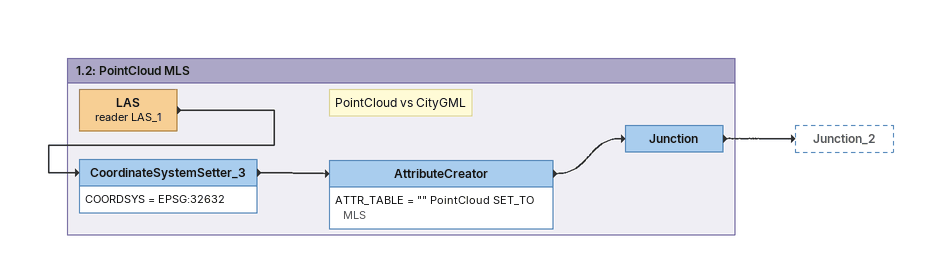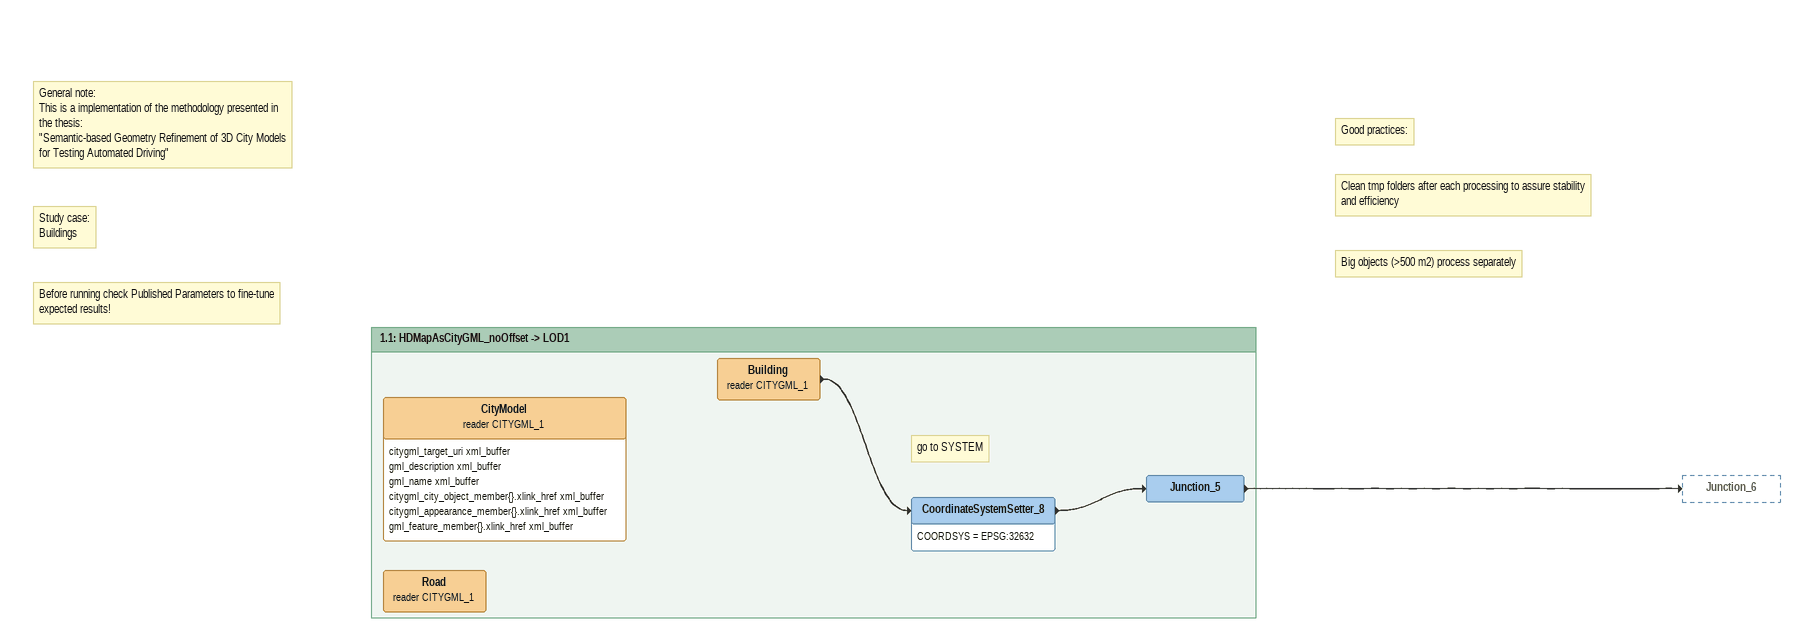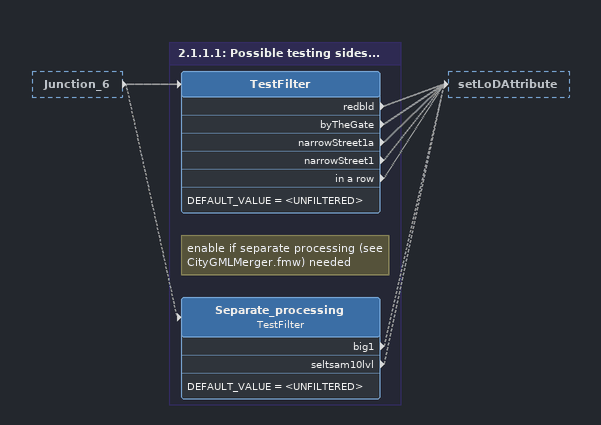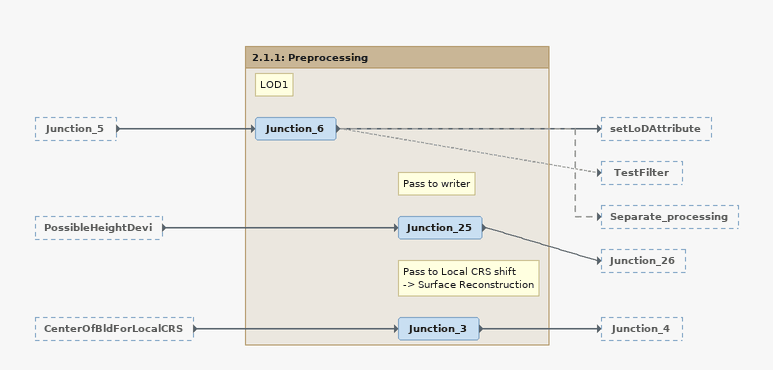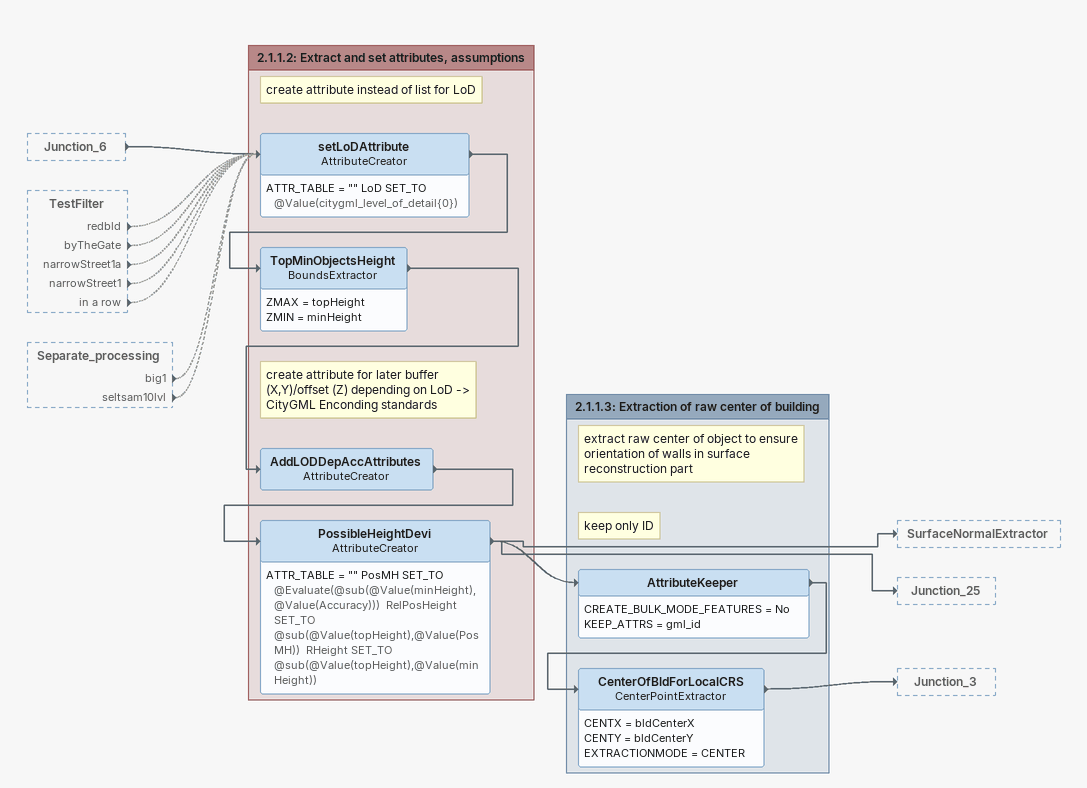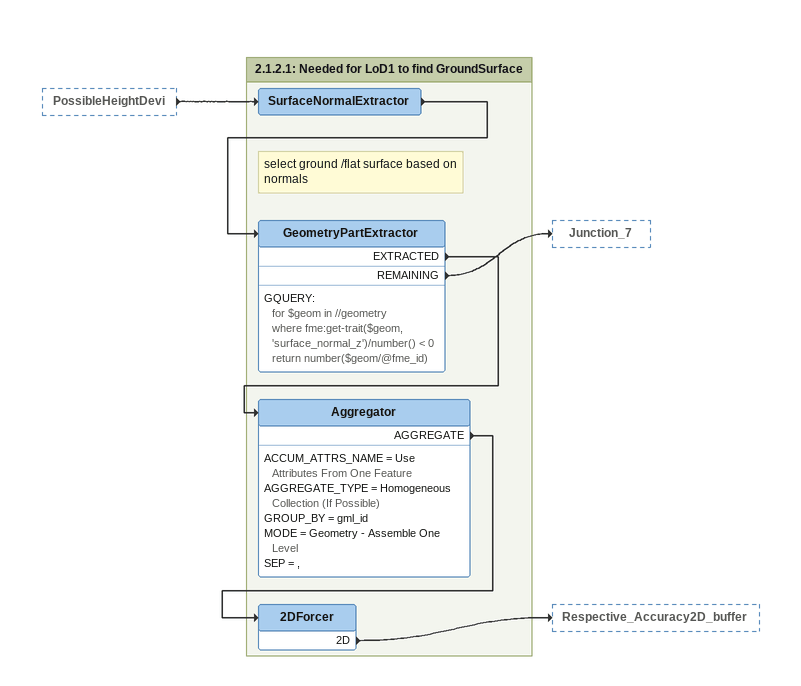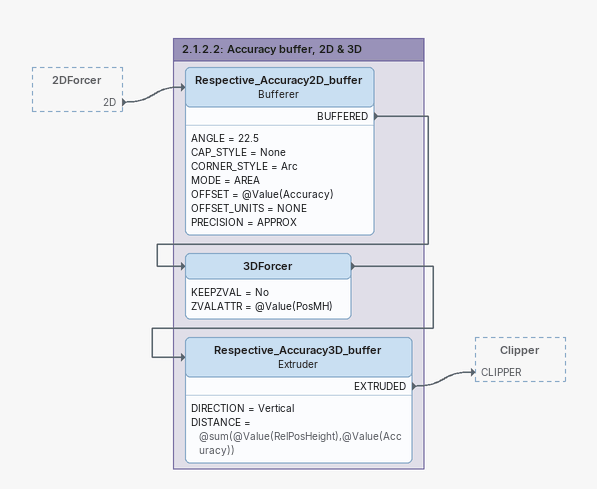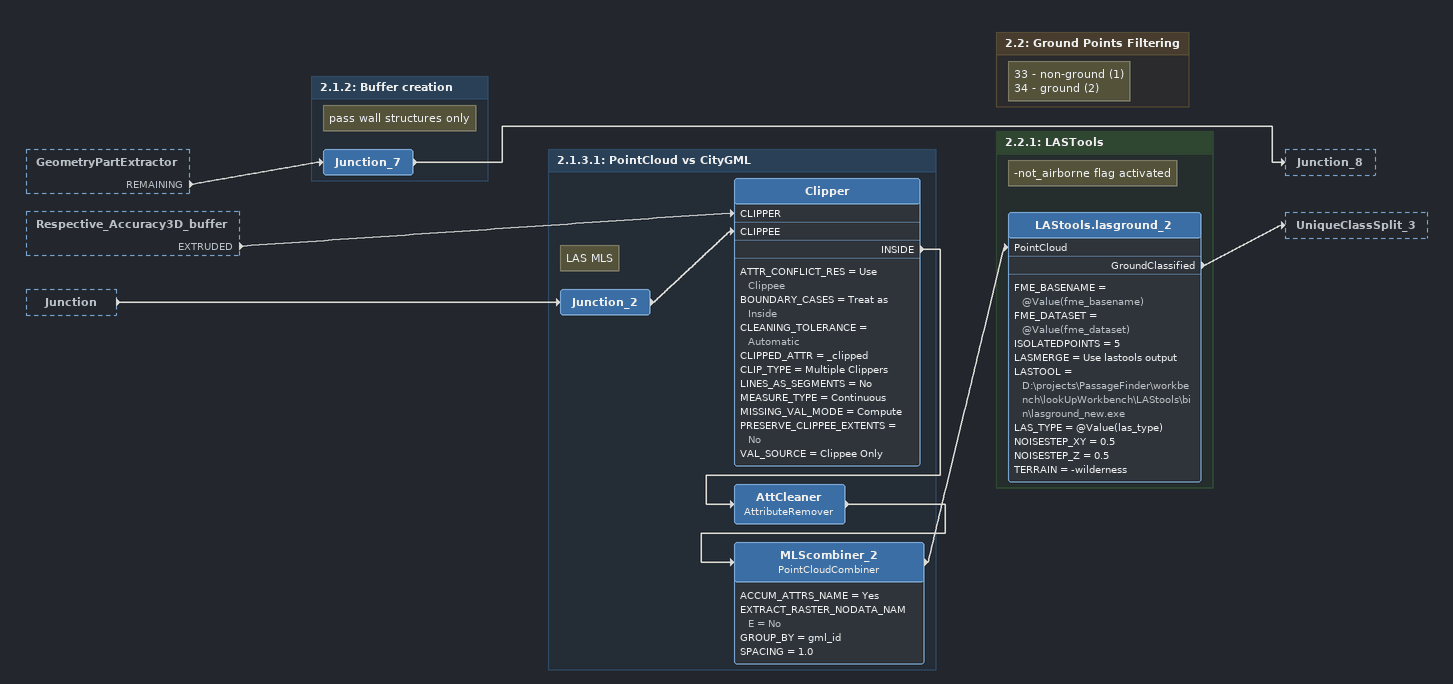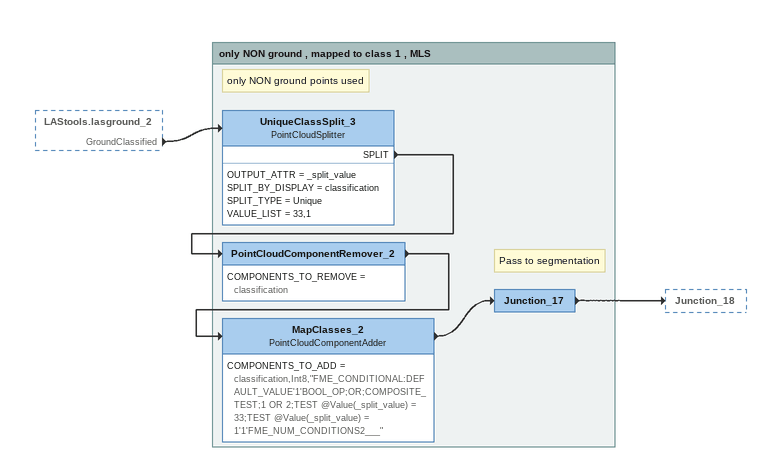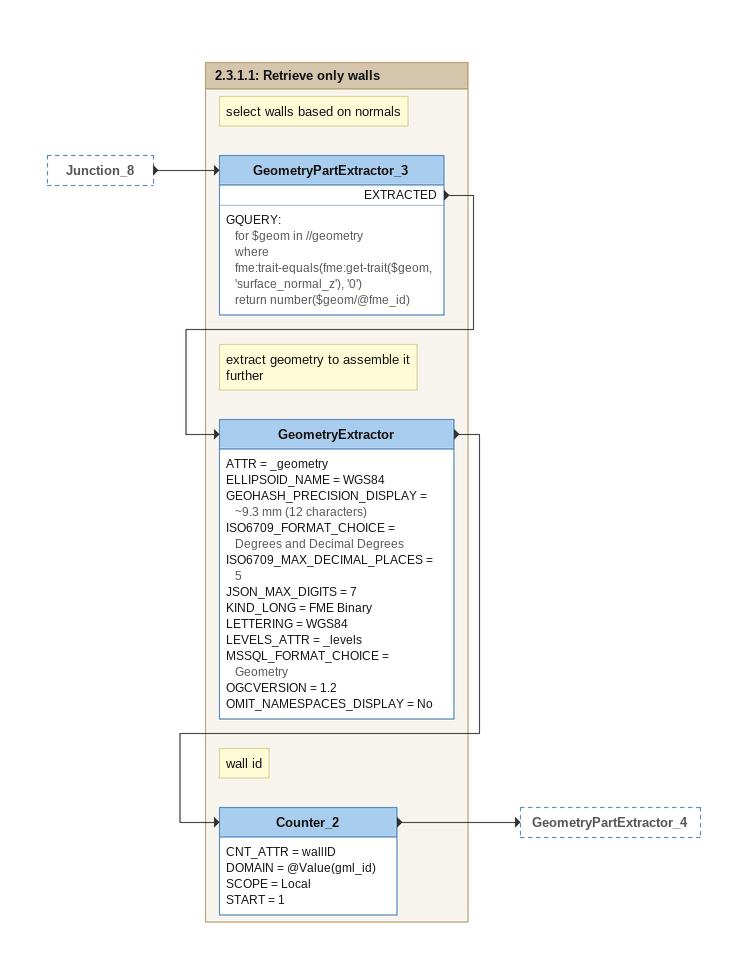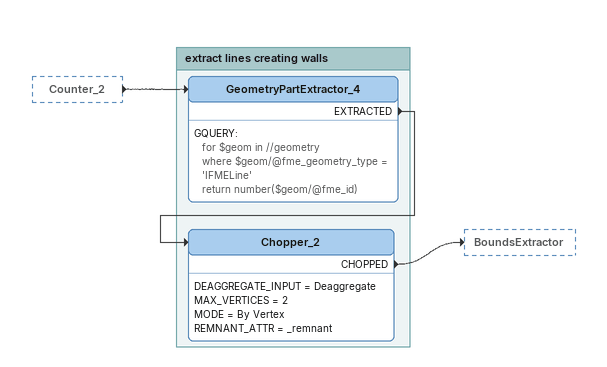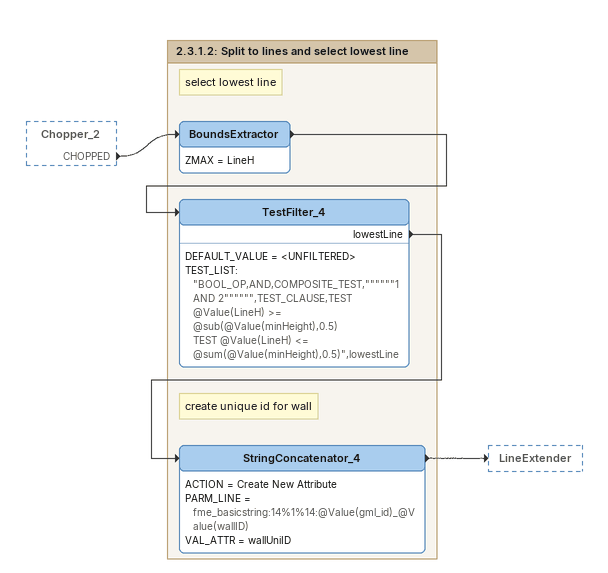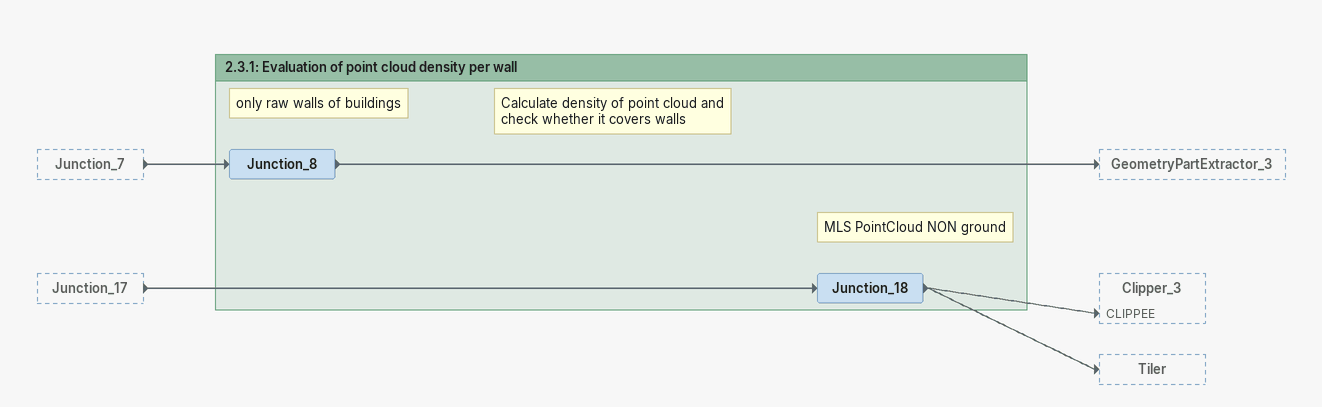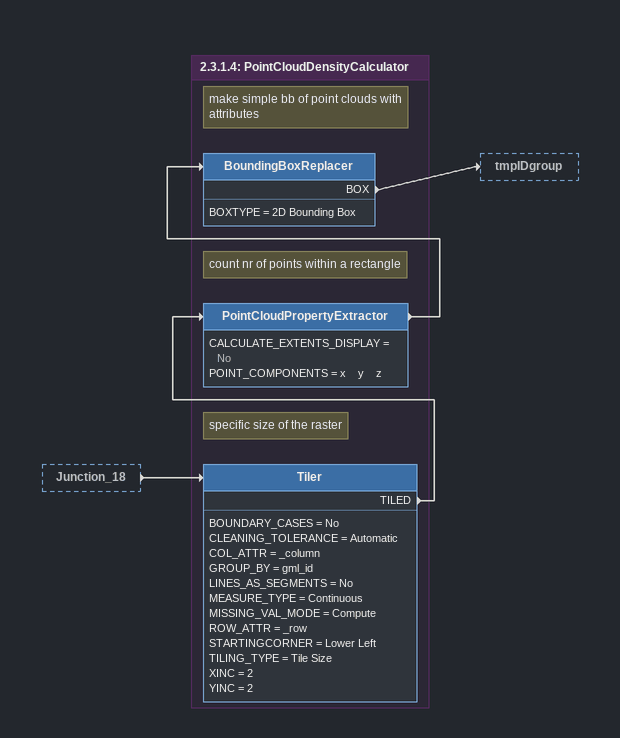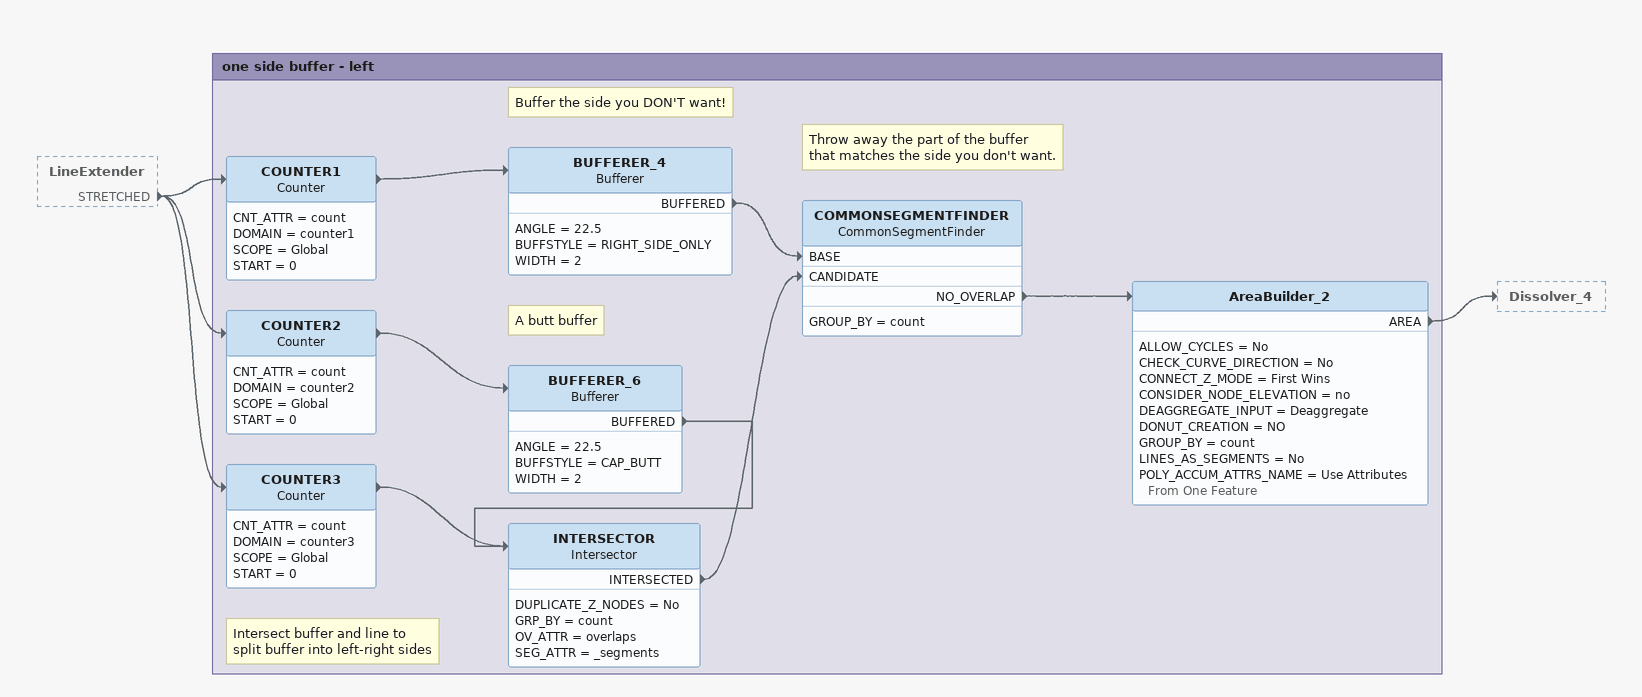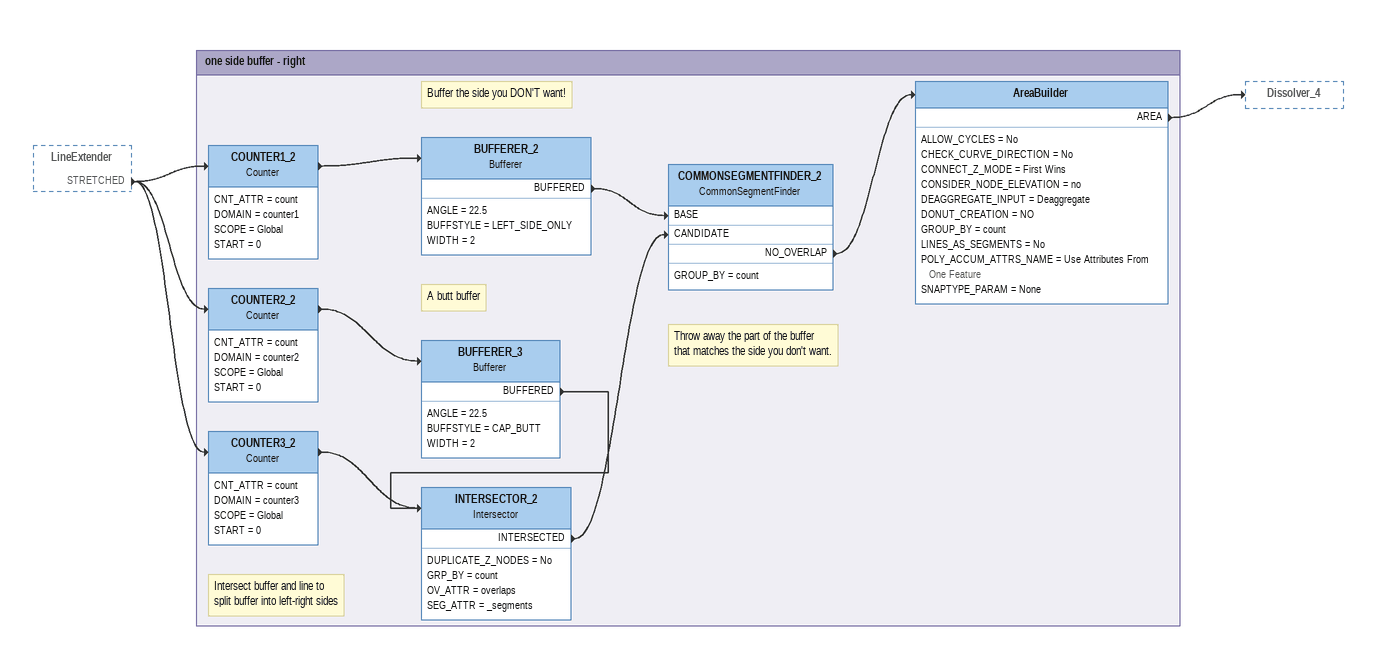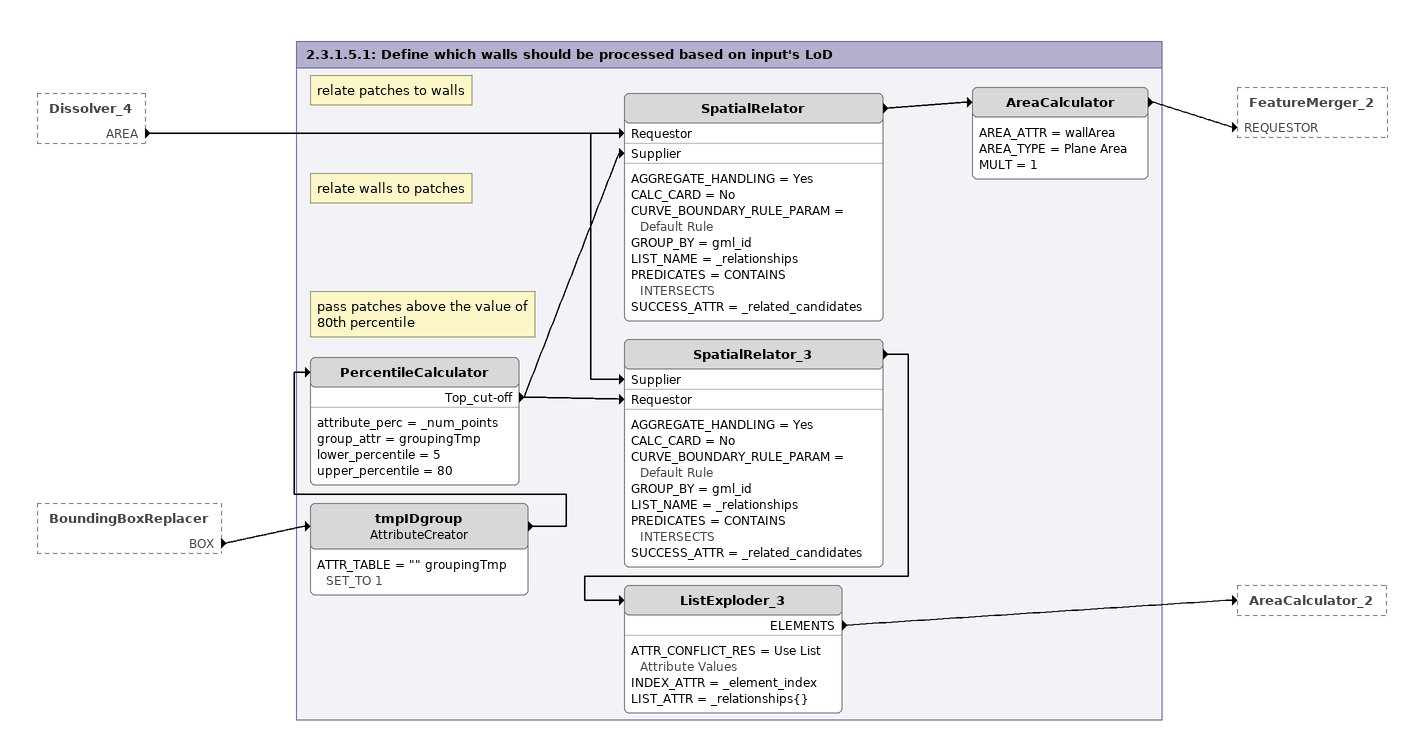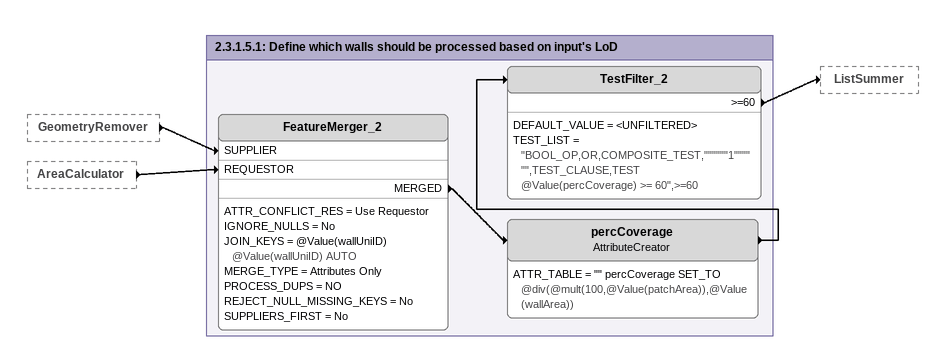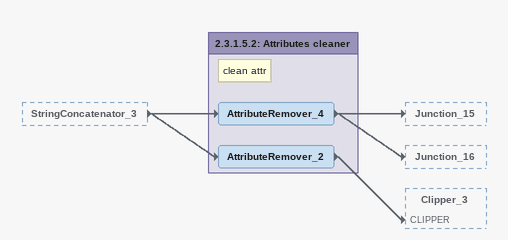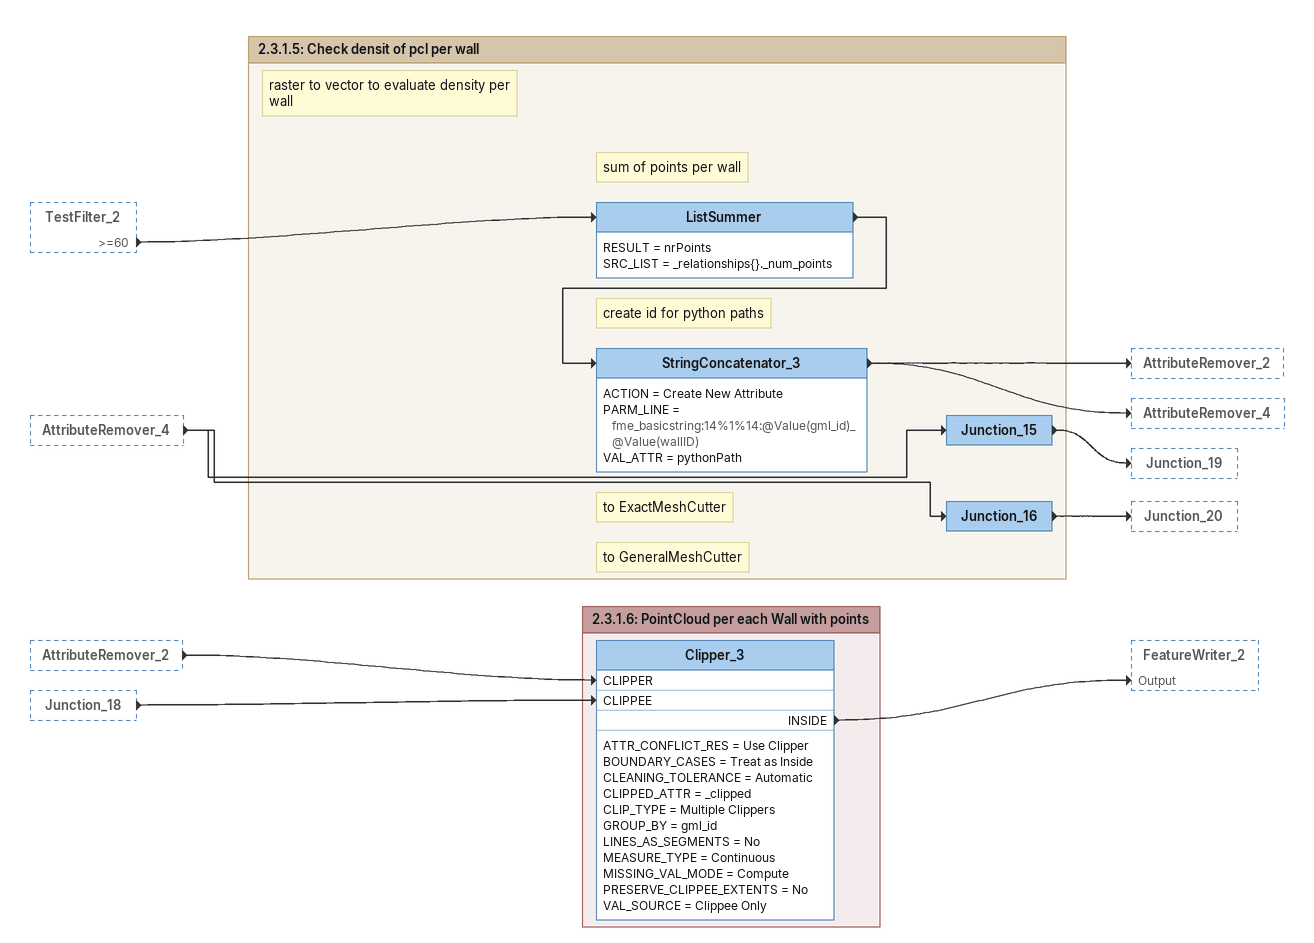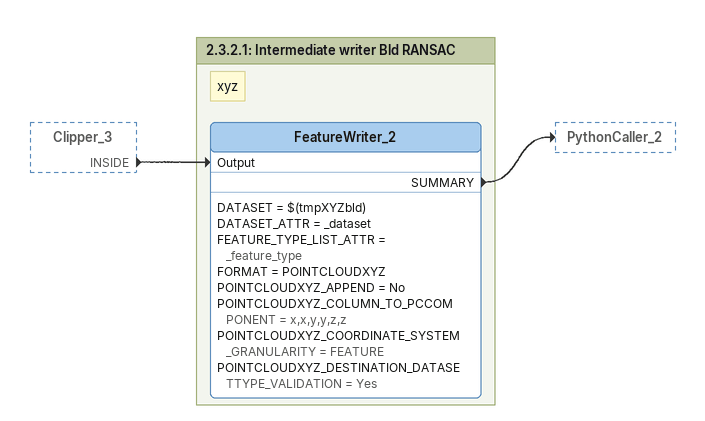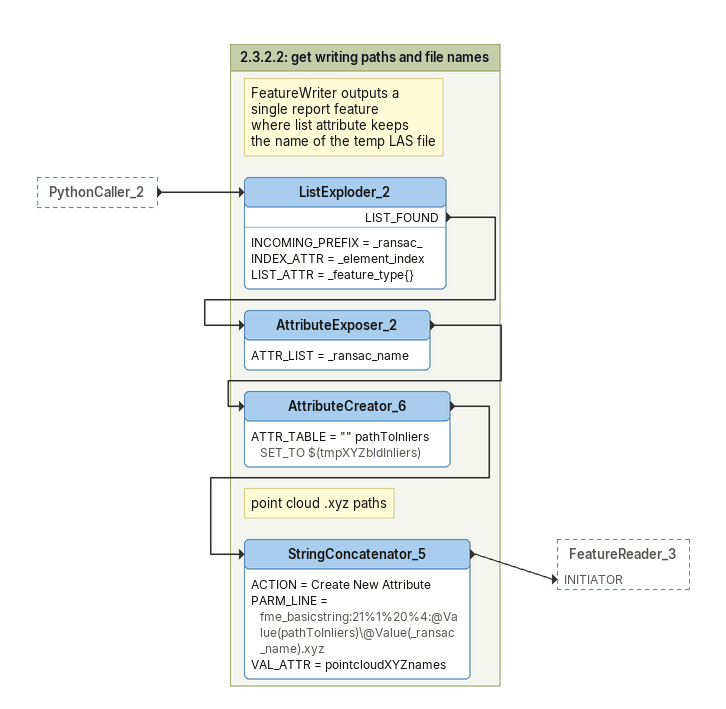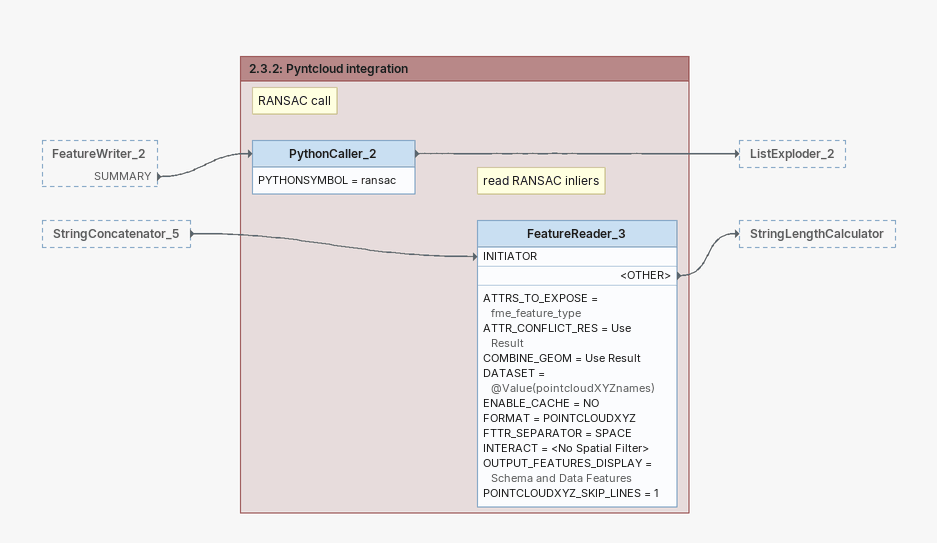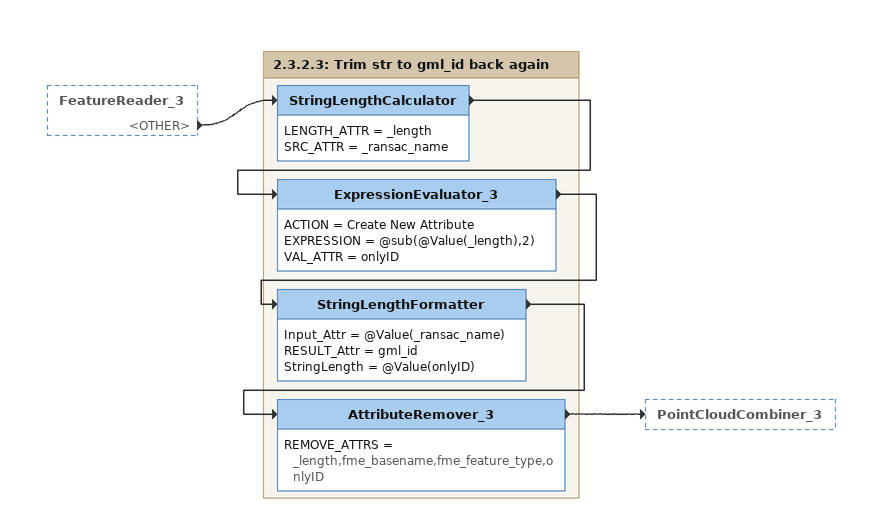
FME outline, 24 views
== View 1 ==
Bookmark: 1.2: PointCloud MLS
LAS (reader LAS_1)
    -> CoordinateSystemSetter_3
CoordinateSystemSetter_3
    COORDSYS = EPSG:32632
    -> AttributeCreator
AttributeCreator
    ATTR_TABLE = "" PointCloud SET_TO MLS
    -> Junction
Note: PointCloud vs CityGML
Junction
    -> Junction_2

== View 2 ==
Note: General note: / This is a implementation of the methodology presented in the thesis: / "Semantic-based Geometry Refinement of 3D City Models for Testing Automated Driving"
Note: Study case: / Buildings
Note: Before running check Published Parameters to fine-tune expected results!
Note: Good practices:
Note: Clean tmp folders after each processing to assure stability and efficiency
Note: Big objects (>500 m2) process separately

Bookmark: 1.1: HDMapAsCityGML_noOffset -> LOD1
CityModel (reader CITYGML_1)
    attributes: citygml_target_uri xml_buffer, gml_description xml_buffer, gml_name xml_buffer, citygml_city_object_member{}.xlink_href xml_buffer, citygml_appearance_member{}.xlink_href xml_buffer, gml_feature_member{}.xlink_href xml_buffer
Road (reader CITYGML_1)
Building (reader CITYGML_1)
    -> CoordinateSystemSetter_8
CoordinateSystemSetter_8
    COORDSYS = EPSG:32632
    -> Junction_5
Note: go to SYSTEM
Junction_5
    -> Junction_6

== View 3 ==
Junction_6 [outside]
    -> TestFilter [off]
    -> Separate_processing [off]

Bookmark: 2.1.1.1: Possible testing sides...
TestFilter
    DEFAULT_VALUE = <UNFILTERED>
    redbld -> setLoDAttribute [off]
    byTheGate -> setLoDAttribute [off]
    narrowStreet1a -> setLoDAttribute [off]
    narrowStreet1 -> setLoDAttribute [off]
    in a row -> setLoDAttribute [off]
Note: enable if separate processing (see CityGMLMerger.fmw) needed
Separate_processing: TestFilter
    DEFAULT_VALUE = <UNFILTERED>
    big1 -> setLoDAttribute [off]
    seltsam10lvl -> setLoDAttribute [off]

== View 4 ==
Junction_5 [outside]
    -> Junction_6
PossibleHeightDevi [outside]
    -> Junction_25
CenterOfBldForLocalCRS [outside]
    -> Junction_3

Bookmark: 2.1.1: Preprocessing
Note: LOD1
Junction_6
    -> setLoDAttribute
    -> TestFilter [off]
    -> Separate_processing [off]
Note: Pass to Local CRS shift / -> Surface Reconstruction
Junction_3
    -> Junction_4
Note: Pass to writer
Junction_25
    -> Junction_26

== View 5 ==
Junction_6 [outside]
    -> setLoDAttribute
TestFilter [outside]
    redbld -> setLoDAttribute [off]
    byTheGate -> setLoDAttribute [off]
    narrowStreet1a -> setLoDAttribute [off]
    narrowStreet1 -> setLoDAttribute [off]
    in a row -> setLoDAttribute [off]
Separate_processing [outside]
    big1 -> setLoDAttribute [off]
    seltsam10lvl -> setLoDAttribute [off]

Bookmark: 2.1.1.2: Extract and set attributes, assumptions
Note: create attribute instead of list for LoD
setLoDAttribute: AttributeCreator
    ATTR_TABLE = "" LoD SET_TO @Value(citygml_level_of_detail{0})
    -> TopMinObjectsHeight
TopMinObjectsHeight: BoundsExtractor
    ZMAX = topHeight
    ZMIN = minHeight
    -> AddLODDepAccAttributes
Note: create attribute for later buffer (X,Y)/offset (Z) depending on LoD -> CityGML Enconding standards
AddLODDepAccAttributes: AttributeCreator
    -> PossibleHeightDevi
PossibleHeightDevi: AttributeCreator
    ATTR_TABLE = "" PosMH SET_TO @Evaluate(@sub(@Value(minHeight),@Value(Accuracy)))  RelPosHeight SET_TO @sub(@Value(topHeight),@Value(PosMH))  RHeight SET_TO @sub(@Value(topHeight),@Value(minHeight))
    -> SurfaceNormalExtractor
    -> Junction_25
    -> AttributeKeeper

Bookmark: 2.1.1.3: Extraction of raw center of building
Note: extract raw center of object to ensure orientation of walls in surface reconstruction part
Note: keep only ID
AttributeKeeper
    CREATE_BULK_MODE_FEATURES = No
    KEEP_ATTRS = gml_id
    -> CenterOfBldForLocalCRS
CenterOfBldForLocalCRS: CenterPointExtractor
    CENTX = bldCenterX
    CENTY = bldCenterY
    EXTRACTIONMODE = CENTER
    -> Junction_3

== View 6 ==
PossibleHeightDevi [outside]
    -> SurfaceNormalExtractor

Bookmark: 2.1.2.1: Needed for LoD1 to find GroundSurface
SurfaceNormalExtractor
    -> GeometryPartExtractor
Note: select ground /flat surface based on normals
GeometryPartExtractor
    GQUERY:
      for $geom in //geometry
      where fme:get-trait($geom, 'surface_normal_z')/number() < 0
      return number($geom/@fme_id)
    EXTRACTED -> Aggregator
    REMAINING -> Junction_7
Aggregator
    ACCUM_ATTRS_NAME = Use Attributes From One Feature
    AGGREGATE_TYPE = Homogeneous Collection (If Possible)
    GROUP_BY = gml_id
    MODE = Geometry - Assemble One Level
    SEP = ,
    AGGREGATE -> 2DForcer
2DForcer
    2D -> Respective_Accuracy2D_buffer

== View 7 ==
2DForcer [outside]
    2D -> Respective_Accuracy2D_buffer

Bookmark: 2.1.2.2: Accuracy buffer, 2D & 3D
Respective_Accuracy2D_buffer: Bufferer
    ANGLE = 22.5
    CAP_STYLE = None
    CORNER_STYLE = Arc
    MODE = AREA
    OFFSET = @Value(Accuracy)
    OFFSET_UNITS = NONE
    PRECISION = APPROX
    BUFFERED -> 3DForcer
3DForcer
    KEEPZVAL = No
    ZVALATTR = @Value(PosMH)
    -> Respective_Accuracy3D_buffer
Respective_Accuracy3D_buffer: Extruder
    DIRECTION = Vertical
    DISTANCE = @sum(@Value(RelPosHeight),@Value(Accuracy))
    EXTRUDED -> Clipper [CLIPPER]

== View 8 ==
GeometryPartExtractor [outside]
    REMAINING -> Junction_7
Respective_Accuracy3D_buffer [outside]
    EXTRUDED -> Clipper [CLIPPER]
Junction [outside]
    -> Junction_2

Bookmark: 2.1.3.1: PointCloud vs CityGML
Note: LAS MLS
Junction_2
    -> Clipper [CLIPPEE]
Clipper
    ATTR_CONFLICT_RES = Use Clippee
    BOUNDARY_CASES = Treat as Inside
    CLEANING_TOLERANCE = Automatic
    CLIPPED_ATTR = _clipped
    CLIP_TYPE = Multiple Clippers
    LINES_AS_SEGMENTS = No
    MEASURE_TYPE = Continuous
    MISSING_VAL_MODE = Compute
    PRESERVE_CLIPPEE_EXTENTS = No
    VAL_SOURCE = Clippee Only
    INSIDE -> AttCleaner
AttCleaner: AttributeRemover
    -> MLScombiner_2
MLScombiner_2: PointCloudCombiner
    ACCUM_ATTRS_NAME = Yes
    EXTRACT_RASTER_NODATA_NAME = No
    GROUP_BY = gml_id
    SPACING = 1.0
    -> LAStools.lasground_2 [PointCloud]

Bookmark: 2.1.2: Buffer creation
Note: pass wall structures only
Junction_7
    -> Junction_8

Bookmark: 2.2.1: LASTools
Note: -not_airborne flag activated
LAStools.lasground_2
    FME_BASENAME = @Value(fme_basename)
    FME_DATASET = @Value(fme_dataset)
    ISOLATEDPOINTS = 5
    LASMERGE = Use lastools output
    LASTOOL = D:\projects\PassageFinder\workbench\lookUpWorkbench\LAStools\bin\lasground_new.exe
    LAS_TYPE = @Value(las_type)
    NOISESTEP_XY = 0.5
    NOISESTEP_Z = 0.5
    TERRAIN = -wilderness
    GroundClassified -> UniqueClassSplit_3

Bookmark: 2.2: Ground Points Filtering
Note: 33 - non-ground (1) / 34 - ground (2)

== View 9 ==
LAStools.lasground_2 [outside]
    GroundClassified -> UniqueClassSplit_3

Bookmark: only NON ground , mapped to class 1 , MLS
Note: only NON ground points used
UniqueClassSplit_3: PointCloudSplitter
    OUTPUT_ATTR = _split_value
    SPLIT_BY_DISPLAY = classification
    SPLIT_TYPE = Unique
    VALUE_LIST = 33,1
    SPLIT -> PointCloudComponentRemover_2
PointCloudComponentRemover_2
    COMPONENTS_TO_REMOVE = classification
    -> MapClasses_2
MapClasses_2: PointCloudComponentAdder
    COMPONENTS_TO_ADD = classification,Int8,"FME_CONDITIONAL:DEFAULT_VALUE'1'BOOL_OP;OR;COMPOSITE_TEST;1 OR 2;TEST @Value(_split_value) = 33;TEST @Value(_split_value) = 1'1'FME_NUM_CONDITIONS2___"
    -> Junction_17
Note: Pass to segmentation
Junction_17
    -> Junction_18

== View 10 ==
Junction_8 [outside]
    -> GeometryPartExtractor_3

Bookmark: 2.3.1.1: Retrieve only walls
Note: select walls based on normals
GeometryPartExtractor_3
    GQUERY:
      for $geom in //geometry
      where fme:trait-equals(fme:get-trait($geom, 'surface_normal_z'), '0')
      return number($geom/@fme_id)
    EXTRACTED -> GeometryExtractor
Note: extract geometry to assemble it further
GeometryExtractor
    ATTR = _geometry
    ELLIPSOID_NAME = WGS84
    GEOHASH_PRECISION_DISPLAY = ~9.3 mm (12 characters)
    ISO6709_FORMAT_CHOICE = Degrees and Decimal Degrees
    ISO6709_MAX_DECIMAL_PLACES = 5
    JSON_MAX_DIGITS = 7
    KIND_LONG = FME Binary
    LETTERING = WGS84
    LEVELS_ATTR = _levels
    MSSQL_FORMAT_CHOICE = Geometry
    OGCVERSION = 1.2
    OMIT_NAMESPACES_DISPLAY = No
    -> Counter_2
Note: wall id
Counter_2
    CNT_ATTR = wallID
    DOMAIN = @Value(gml_id)
    SCOPE = Local
    START = 1
    -> GeometryPartExtractor_4

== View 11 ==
Counter_2 [outside]
    -> GeometryPartExtractor_4

Bookmark: extract lines creating walls
GeometryPartExtractor_4
    GQUERY:
      for $geom in //geometry
      where $geom/@fme_geometry_type = 'IFMELine'
      return number($geom/@fme_id)
    EXTRACTED -> Chopper_2
Chopper_2
    DEAGGREGATE_INPUT = Deaggregate
    MAX_VERTICES = 2
    MODE = By Vertex
    REMNANT_ATTR = _remnant
    CHOPPED -> BoundsExtractor

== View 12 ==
Chopper_2 [outside]
    CHOPPED -> BoundsExtractor

Bookmark: 2.3.1.2: Split to lines and select lowest line
Note: select lowest line
BoundsExtractor
    ZMAX = LineH
    -> TestFilter_4
TestFilter_4
    DEFAULT_VALUE = <UNFILTERED>
    TEST_LIST:
      "BOOL_OP,AND,COMPOSITE_TEST,""""""1 AND 2"""""",TEST_CLAUSE,TEST @Value(LineH) >= @sub(@Value(minHeight),0.5)
      TEST @Value(LineH) <= @sum(@Value(minHeight),0.5)",lowestLine
    lowestLine -> StringConcatenator_4
Note: create unique id for wall
StringConcatenator_4
    ACTION = Create New Attribute
    PARM_LINE = fme_basicstring:14%1%14:@Value(gml_id)_@Value(wallID)
    VAL_ATTR = wallUniID
    -> LineExtender

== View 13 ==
Junction_7 [outside]
    -> Junction_8
Junction_17 [outside]
    -> Junction_18

Bookmark: 2.3.1: Evaluation of point cloud density per wall
Note: only raw walls of buildings
Note: Calculate density of point cloud and check whether it covers walls
Junction_8
    -> GeometryPartExtractor_3
Note: MLS PointCloud NON ground
Junction_18
    -> Clipper_3 [CLIPPEE]
    -> Tiler

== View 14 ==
Junction_18 [outside]
    -> Tiler

Bookmark: 2.3.1.4: PointCloudDensityCalculator
Note: specific size of the raster
Tiler
    BOUNDARY_CASES = No
    CLEANING_TOLERANCE = Automatic
    COL_ATTR = _column
    GROUP_BY = gml_id
    LINES_AS_SEGMENTS = No
    MEASURE_TYPE = Continuous
    MISSING_VAL_MODE = Compute
    ROW_ATTR = _row
    STARTINGCORNER = Lower Left
    TILING_TYPE = Tile Size
    XINC = 2
    YINC = 2
    TILED -> PointCloudPropertyExtractor
Note: count nr of points within a rectangle
PointCloudPropertyExtractor
    CALCULATE_EXTENTS_DISPLAY = No
    POINT_COMPONENTS = x    y    z
    -> BoundingBoxReplacer
Note: make simple bb of point clouds with attributes
BoundingBoxReplacer
    BOXTYPE = 2D Bounding Box
    BOX -> tmpIDgroup

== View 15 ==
LineExtender [outside]
    STRETCHED -> COUNTER1
    STRETCHED -> COUNTER2
    STRETCHED -> COUNTER3

Bookmark: one side buffer - left
COUNTER1: Counter
    CNT_ATTR = count
    DOMAIN = counter1
    SCOPE = Global
    START = 0
    -> BUFFERER_4
Note: Buffer the side you DON'T want!
BUFFERER_4: Bufferer
    ANGLE = 22.5
    BUFFSTYLE = RIGHT_SIDE_ONLY
    WIDTH = 2
    BUFFERED -> COMMONSEGMENTFINDER [BASE]
COUNTER2: Counter
    CNT_ATTR = count
    DOMAIN = counter2
    SCOPE = Global
    START = 0
    -> BUFFERER_6
Note: A butt buffer
BUFFERER_6: Bufferer
    ANGLE = 22.5
    BUFFSTYLE = CAP_BUTT
    WIDTH = 2
    BUFFERED -> INTERSECTOR
COUNTER3: Counter
    CNT_ATTR = count
    DOMAIN = counter3
    SCOPE = Global
    START = 0
    -> INTERSECTOR
Note: Intersect buffer and line to / split buffer into left-right sides
INTERSECTOR: Intersector
    DUPLICATE_Z_NODES = No
    GRP_BY = count
    OV_ATTR = overlaps
    SEG_ATTR = _segments
    INTERSECTED -> COMMONSEGMENTFINDER [CANDIDATE]
Note: Throw away the part of the buffer / that matches the side you don't want.
COMMONSEGMENTFINDER: CommonSegmentFinder
    GROUP_BY = count
    NO_OVERLAP -> AreaBuilder_2
AreaBuilder_2
    ALLOW_CYCLES = No
    CHECK_CURVE_DIRECTION = No
    CONNECT_Z_MODE = First Wins
    CONSIDER_NODE_ELEVATION = no
    DEAGGREGATE_INPUT = Deaggregate
    DONUT_CREATION = NO
    GROUP_BY = count
    LINES_AS_SEGMENTS = No
    POLY_ACCUM_ATTRS_NAME = Use Attributes From One Feature
    AREA -> Dissolver_4

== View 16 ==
LineExtender [outside]
    STRETCHED -> COUNTER1_2
    STRETCHED -> COUNTER2_2
    STRETCHED -> COUNTER3_2

Bookmark: one side buffer - right
COUNTER1_2: Counter
    CNT_ATTR = count
    DOMAIN = counter1
    SCOPE = Global
    START = 0
    -> BUFFERER_2
Note: Buffer the side you DON'T want!
BUFFERER_2: Bufferer
    ANGLE = 22.5
    BUFFSTYLE = LEFT_SIDE_ONLY
    WIDTH = 2
    BUFFERED -> COMMONSEGMENTFINDER_2 [BASE]
COUNTER2_2: Counter
    CNT_ATTR = count
    DOMAIN = counter2
    SCOPE = Global
    START = 0
    -> BUFFERER_3
Note: A butt buffer
BUFFERER_3: Bufferer
    ANGLE = 22.5
    BUFFSTYLE = CAP_BUTT
    WIDTH = 2
    BUFFERED -> INTERSECTOR_2
COUNTER3_2: Counter
    CNT_ATTR = count
    DOMAIN = counter3
    SCOPE = Global
    START = 0
    -> INTERSECTOR_2
Note: Intersect buffer and line to / split buffer into left-right sides
INTERSECTOR_2: Intersector
    DUPLICATE_Z_NODES = No
    GRP_BY = count
    OV_ATTR = overlaps
    SEG_ATTR = _segments
    INTERSECTED -> COMMONSEGMENTFINDER_2 [CANDIDATE]
Note: Throw away the part of the buffer / that matches the side you don't want.
COMMONSEGMENTFINDER_2: CommonSegmentFinder
    GROUP_BY = count
    NO_OVERLAP -> AreaBuilder
AreaBuilder
    ALLOW_CYCLES = No
    CHECK_CURVE_DIRECTION = No
    CONNECT_Z_MODE = First Wins
    CONSIDER_NODE_ELEVATION = no
    DEAGGREGATE_INPUT = Deaggregate
    DONUT_CREATION = NO
    GROUP_BY = count
    LINES_AS_SEGMENTS = No
    POLY_ACCUM_ATTRS_NAME = Use Attributes From One Feature
    SNAPTYPE_PARAM = None
    AREA -> Dissolver_4

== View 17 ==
Dissolver_4 [outside]
    AREA -> SpatialRelator [Requestor]
    AREA -> SpatialRelator_3 [Supplier]
BoundingBoxReplacer [outside]
    BOX -> tmpIDgroup

Bookmark: 2.3.1.5.1: Define which walls should be processed based on input's LoD
tmpIDgroup: AttributeCreator
    ATTR_TABLE = "" groupingTmp SET_TO 1
    -> PercentileCalculator
Note: pass patches above the value of 80th percentile
PercentileCalculator
    attribute_perc = _num_points
    group_attr = groupingTmp
    lower_percentile = 5
    upper_percentile = 80
    Top_cut-off -> SpatialRelator [Supplier]
    Top_cut-off -> SpatialRelator_3 [Requestor]
Note: relate patches to walls
SpatialRelator
    AGGREGATE_HANDLING = Yes
    CALC_CARD = No
    CURVE_BOUNDARY_RULE_PARAM = Default Rule
    GROUP_BY = gml_id
    LIST_NAME = _relationships
    PREDICATES = CONTAINS INTERSECTS
    SUCCESS_ATTR = _related_candidates
    -> AreaCalculator
AreaCalculator
    AREA_ATTR = wallArea
    AREA_TYPE = Plane Area
    MULT = 1
    -> FeatureMerger_2 [REQUESTOR]
Note: relate walls to patches
SpatialRelator_3
    AGGREGATE_HANDLING = Yes
    CALC_CARD = No
    CURVE_BOUNDARY_RULE_PARAM = Default Rule
    GROUP_BY = gml_id
    LIST_NAME = _relationships
    PREDICATES = CONTAINS INTERSECTS
    SUCCESS_ATTR = _related_candidates
    -> ListExploder_3
ListExploder_3
    ATTR_CONFLICT_RES = Use List Attribute Values
    INDEX_ATTR = _element_index
    LIST_ATTR = _relationships{}
    ELEMENTS -> AreaCalculator_2

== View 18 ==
GeometryRemover [outside]
    -> FeatureMerger_2 [SUPPLIER]
AreaCalculator [outside]
    -> FeatureMerger_2 [REQUESTOR]

Bookmark: 2.3.1.5.1: Define which walls should be processed based on input's LoD
FeatureMerger_2
    ATTR_CONFLICT_RES = Use Requestor
    IGNORE_NULLS = No
    JOIN_KEYS = @Value(wallUniID) @Value(wallUniID) AUTO
    MERGE_TYPE = Attributes Only
    PROCESS_DUPS = NO
    REJECT_NULL_MISSING_KEYS = No
    SUPPLIERS_FIRST = No
    MERGED -> percCoverage
percCoverage: AttributeCreator
    ATTR_TABLE = "" percCoverage SET_TO @div(@mult(100,@Value(patchArea)),@Value(wallArea))
    -> TestFilter_2
TestFilter_2
    DEFAULT_VALUE = <UNFILTERED>
    TEST_LIST = "BOOL_OP,OR,COMPOSITE_TEST,""""""1"""""",TEST_CLAUSE,TEST @Value(percCoverage) >= 60",>=60
    >=60 -> ListSummer

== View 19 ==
StringConcatenator_3 [outside]
    -> AttributeRemover_2
    -> AttributeRemover_4

Bookmark: 2.3.1.5.2: Attributes cleaner
Note: clean attr
AttributeRemover_4
    -> Junction_15
    -> Junction_16
AttributeRemover_2
    -> Clipper_3 [CLIPPER]

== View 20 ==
TestFilter_2 [outside]
    >=60 -> ListSummer
AttributeRemover_4 [outside]
    -> Junction_15
    -> Junction_16
AttributeRemover_2 [outside]
    -> Clipper_3 [CLIPPER]
Junction_18 [outside]
    -> Clipper_3 [CLIPPEE]

Bookmark: 2.3.1.5: Check densit of pcl per wall
Note: raster to vector to evaluate density per wall
Note: sum of points per wall
ListSummer
    RESULT = nrPoints
    SRC_LIST = _relationships{}._num_points
    -> StringConcatenator_3
Note: create id for python paths
StringConcatenator_3
    ACTION = Create New Attribute
    PARM_LINE = fme_basicstring:14%1%14:@Value(gml_id)_@Value(wallID)
    VAL_ATTR = pythonPath
    -> AttributeRemover_2
    -> AttributeRemover_4
Note: to ExactMeshCutter
Junction_15
    -> Junction_19
Note: to GeneralMeshCutter
Junction_16
    -> Junction_20

Bookmark: 2.3.1.6: PointCloud per each Wall with points
Clipper_3
    ATTR_CONFLICT_RES = Use Clipper
    BOUNDARY_CASES = Treat as Inside
    CLEANING_TOLERANCE = Automatic
    CLIPPED_ATTR = _clipped
    CLIP_TYPE = Multiple Clippers
    GROUP_BY = gml_id
    LINES_AS_SEGMENTS = No
    MEASURE_TYPE = Continuous
    MISSING_VAL_MODE = Compute
    PRESERVE_CLIPPEE_EXTENTS = No
    VAL_SOURCE = Clippee Only
    INSIDE -> FeatureWriter_2 [Output]

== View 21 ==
Clipper_3 [outside]
    INSIDE -> FeatureWriter_2 [Output]

Bookmark: 2.3.2.1: Intermediate writer Bld RANSAC
Note: xyz
FeatureWriter_2
    DATASET = $(tmpXYZbld)
    DATASET_ATTR = _dataset
    FEATURE_TYPE_LIST_ATTR = _feature_type
    FORMAT = POINTCLOUDXYZ
    POINTCLOUDXYZ_APPEND = No
    POINTCLOUDXYZ_COLUMN_TO_PCCOMPONENT = x,x,y,y,z,z
    POINTCLOUDXYZ_COORDINATE_SYSTEM_GRANULARITY = FEATURE
    POINTCLOUDXYZ_DESTINATION_DATASETTYPE_VALIDATION = Yes
    SUMMARY -> PythonCaller_2

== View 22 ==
PythonCaller_2 [outside]
    -> ListExploder_2

Bookmark: 2.3.2.2: get writing paths and file names
Note: FeatureWriter outputs a / single report feature / where list attribute keeps / the name of the temp LAS file
ListExploder_2
    INCOMING_PREFIX = _ransac_
    INDEX_ATTR = _element_index
    LIST_ATTR = _feature_type{}
    LIST_FOUND -> AttributeExposer_2
AttributeExposer_2
    ATTR_LIST = _ransac_name
    -> AttributeCreator_6
AttributeCreator_6
    ATTR_TABLE = "" pathToInliers SET_TO $(tmpXYZbldInliers)
    -> StringConcatenator_5
Note: point cloud .xyz paths
StringConcatenator_5
    ACTION = Create New Attribute
    PARM_LINE = fme_basicstring:21%1%20%4:@Value(pathToInliers)\@Value(_ransac_name).xyz
    VAL_ATTR = pointcloudXYZnames
    -> FeatureReader_3 [INITIATOR]

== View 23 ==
FeatureWriter_2 [outside]
    SUMMARY -> PythonCaller_2
StringConcatenator_5 [outside]
    -> FeatureReader_3 [INITIATOR]

Bookmark: 2.3.2: Pyntcloud integration
Note: RANSAC call
PythonCaller_2
    PYTHONSYMBOL = ransac
    -> ListExploder_2
Note: read RANSAC inliers
FeatureReader_3
    ATTRS_TO_EXPOSE = fme_feature_type
    ATTR_CONFLICT_RES = Use Result
    COMBINE_GEOM = Use Result
    DATASET = @Value(pointcloudXYZnames)
    ENABLE_CACHE = NO
    FORMAT = POINTCLOUDXYZ
    FTTR_SEPARATOR = SPACE
    INTERACT = <No Spatial Filter>
    OUTPUT_FEATURES_DISPLAY = Schema and Data Features
    POINTCLOUDXYZ_SKIP_LINES = 1
    <OTHER> -> StringLengthCalculator

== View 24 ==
FeatureReader_3 [outside]
    <OTHER> -> StringLengthCalculator

Bookmark: 2.3.2.3: Trim str to gml_id back again
StringLengthCalculator
    LENGTH_ATTR = _length
    SRC_ATTR = _ransac_name
    -> ExpressionEvaluator_3
ExpressionEvaluator_3
    ACTION = Create New Attribute
    EXPRESSION = @sub(@Value(_length),2)
    VAL_ATTR = onlyID
    -> StringLengthFormatter
StringLengthFormatter
    Input_Attr = @Value(_ransac_name)
    RESULT_Attr = gml_id
    StringLength = @Value(onlyID)
    -> AttributeRemover_3
AttributeRemover_3
    REMOVE_ATTRS = _length,fme_basename,fme_feature_type,onlyID
    -> PointCloudCombiner_3
